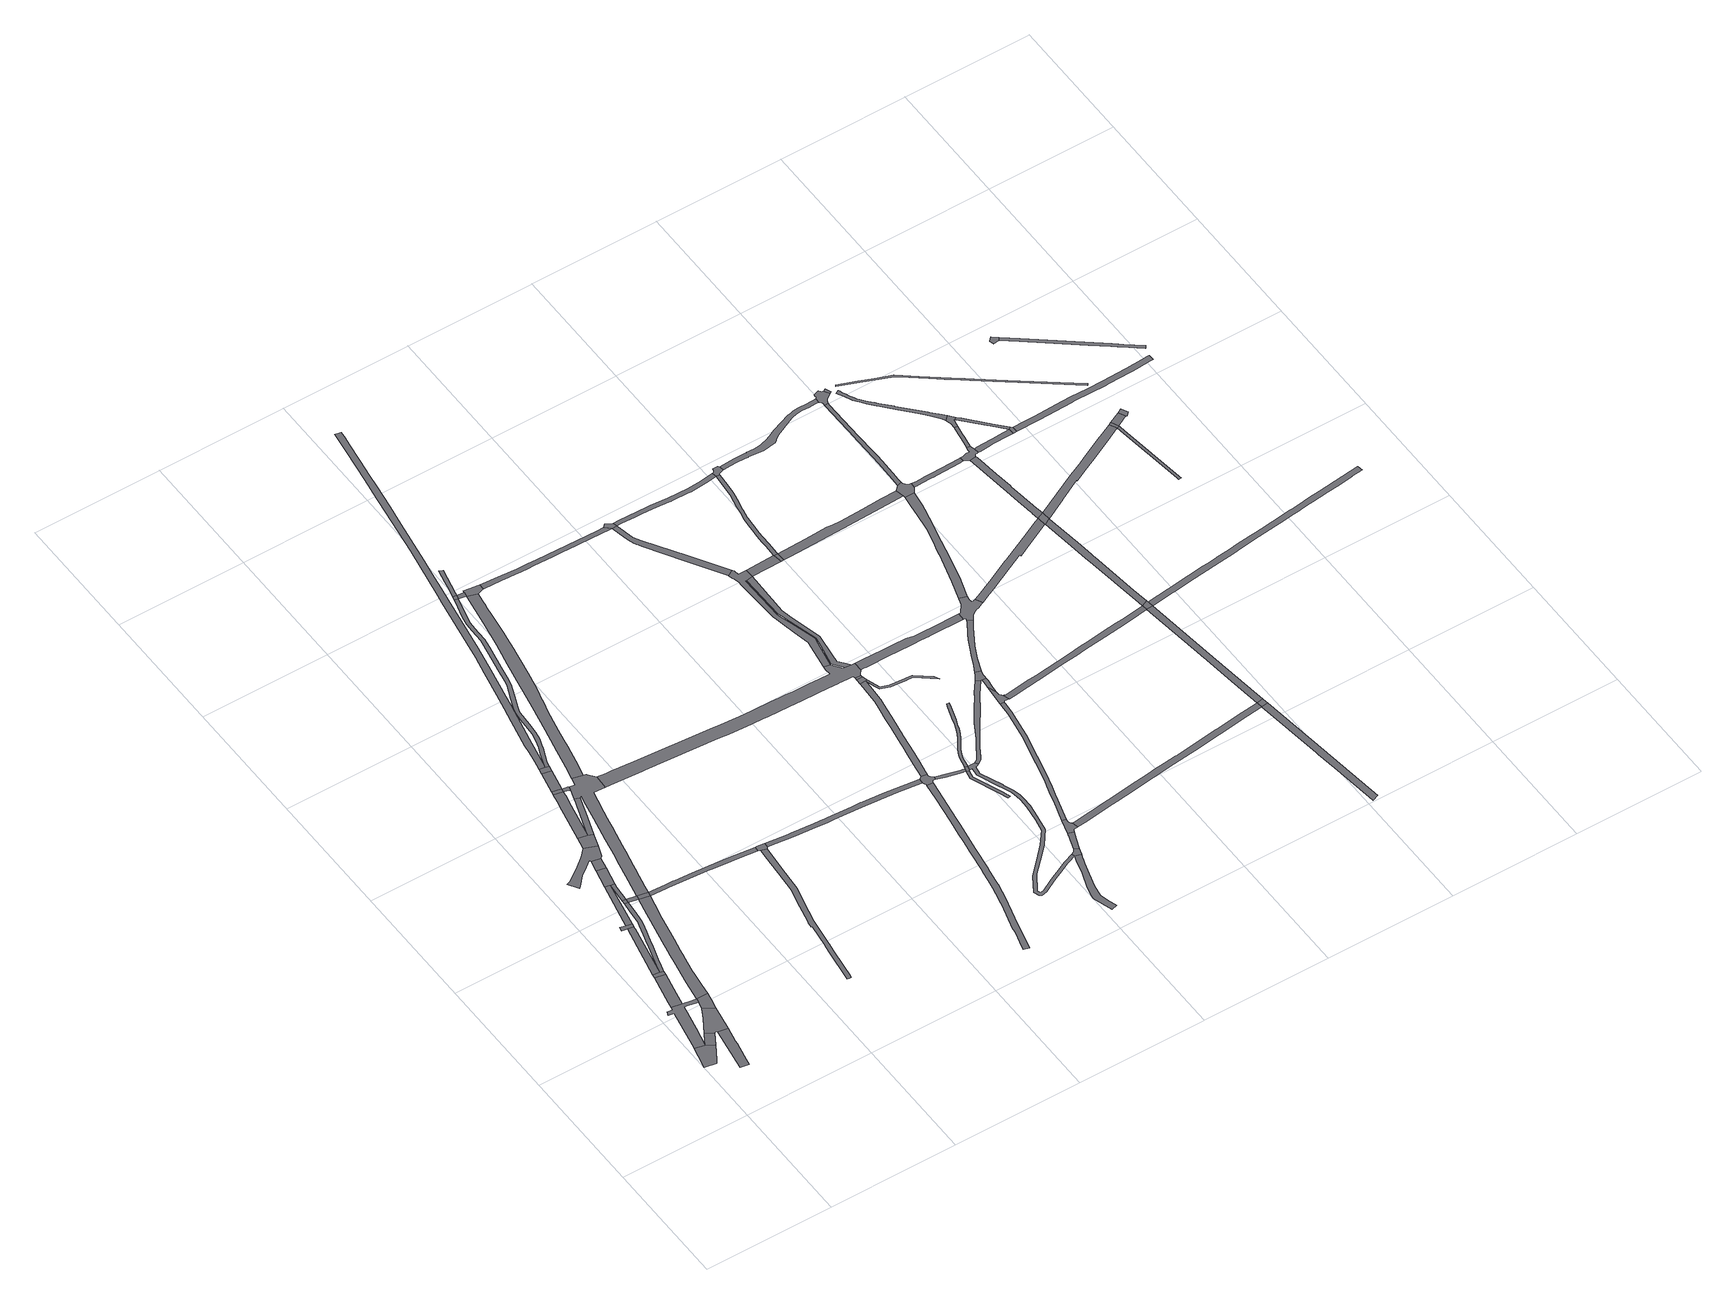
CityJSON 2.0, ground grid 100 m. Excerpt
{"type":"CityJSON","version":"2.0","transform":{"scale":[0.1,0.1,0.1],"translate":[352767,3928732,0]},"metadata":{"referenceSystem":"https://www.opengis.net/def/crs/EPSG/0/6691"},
"CityObjects":{
"road1":{"type":"Road","geometry":[{"type":"MultiSurface","lod":"1","boundaries":[[[0,1,2,3,4,5,6,7]]]}]},
"road2":{"type":"Road","attributes":{"RoadStructureAttribute.sectionType":"1"},"geometry":[{"type":"MultiSurface","lod":"1","boundaries":[[[8,9,10,11,3,2]]]}]},
"road3":{"type":"Road","attributes":{"RoadStructureAttribute.sectionType":"1"},"geometry":[{"type":"MultiSurface","lod":"1","boundaries":[[[12,13,14,15,16,17,18]]]}]},
"road4":{"type":"Road","geometry":[{"type":"MultiSurface","lod":"1","boundaries":[[[19,20,21,22,23,4,3,24,25,26,27,28,29,30,31,32,33,34,35]]]}]},
"road5":{"type":"Road","geometry":[{"type":"MultiSurface","lod":"1","boundaries":[[[36,37,38,9,8,39,40,16,15,41]]]}]},
"road6":{"type":"Road","attributes":{"RoadStructureAttribute.sectionType":"1"},"geometry":[{"type":"MultiSurface","lod":"1","boundaries":[[[34,42,43,44,45,46,35]]]}]},
"road7":{"type":"Road","geometry":[{"type":"MultiSurface","lod":"1","boundaries":[[[44,43,47,48,49,50]]]}]},
"road8":{"type":"Road","geometry":[{"type":"MultiSurface","lod":"1","boundaries":[[[41,51,52,31,30,36]]]}]},
"road9":{"type":"Road","attributes":{"RoadStructureAttribute.sectionType":"1"},"geometry":[{"type":"MultiSurface","lod":"1","boundaries":[[[49,53,54,55,50]]]}]},
"road10":{"type":"Road","geometry":[{"type":"MultiSurface","lod":"1","boundaries":[[[56,57,58,55,54,59,60]]]}]},
"road11":{"type":"Road","geometry":[{"type":"MultiSurface","lod":"1","boundaries":[[[47,61,62,63,64,65,66,67,68,69,70,71,72,73,74,75,76,77,78,79,80,81,48]]]}]},
"road12":{"type":"Road","attributes":{"RoadStructureAttribute.sectionType":"1"},"geometry":[{"type":"MultiSurface","lod":"1","boundaries":[[[52,82,83,84,85,86,87,88,89,90,91,92,93,94,95,96,97,98,99,100,101,102,31]]]}]},
"road13":{"type":"Road","attributes":{"RoadStructureAttribute.sectionType":"1"},"geometry":[{"type":"MultiSurface","lod":"1","boundaries":[[[103,104,105,56,60]]]}]},
"road14":{"type":"Road","geometry":[{"type":"MultiSurface","lod":"1","boundaries":[[[72,106,107,73]]]}]},
"road15":{"type":"Road","geometry":[{"type":"MultiSurface","lod":"1","boundaries":[[[108,107,106,109,110,111]]]}]},
"road16":{"type":"Road","geometry":[{"type":"MultiSurface","lod":"1","boundaries":[[[106,72,95,112]]]}]},
"road17":{"type":"Road","attributes":{"RoadStructureAttribute.sectionType":"1"},"geometry":[{"type":"MultiSurface","lod":"1","boundaries":[[[113,114,115,116,117,118,119,120,121,122,123,124,125,126,127,128,129,130,131,132]]]}]},
"road18":{"type":"Road","geometry":[{"type":"MultiSurface","lod":"1","boundaries":[[[133,104,103,134,108,111,135]]]}]},
"road19":{"type":"Road","geometry":[{"type":"MultiSurface","lod":"1","boundaries":[[[95,94,136,112]]]}]},
"road20":{"type":"Road","geometry":[{"type":"MultiSurface","lod":"1","boundaries":[[[129,128,133,135]]]}]},
"road21":{"type":"Road","geometry":[{"type":"MultiSurface","lod":"1","boundaries":[[[137,138,139,140,141,113,132]]]}]},
"road22":{"type":"Road","attributes":{"RoadStructureAttribute.sectionType":"1"},"geometry":[{"type":"MultiSurface","lod":"1","boundaries":[[[142,143,144,145,141,140,146,147,148]]]}]},
"road23":{"type":"Road","attributes":{"RoadStructureAttribute.sectionType":"1"},"geometry":[{"type":"MultiSurface","lod":"1","boundaries":[[[138,149,150,151,152,153,154,155,139]]]}]},
"road24":{"type":"Road","attributes":{"RoadStructureAttribute.sectionType":"1"},"geometry":[{"type":"MultiSurface","lod":"1","boundaries":[[[136,156,157,158,159,160,161,162,163,164,165,166,167,168,169,170,171,172,173,174,175,176,177,178,179,180,181,182,183,184,185,152,151,186,187,188,189,190,191,192,112]]]}]},
"road25":{"type":"Road","geometry":[{"type":"MultiSurface","lod":"1","boundaries":[[[193,194,142,148]]]}]},
"road26":{"type":"Road","attributes":{"RoadStructureAttribute.sectionType":"1"},"geometry":[{"type":"MultiSurface","lod":"1","boundaries":[[[195,196,194,193]]]}]},
"road27":{"type":"Road","geometry":[{"type":"MultiSurface","lod":"1","boundaries":[[[197,198,184,183,199,200,193,148]]]}]},
"road28":{"type":"Road","attributes":{"RoadStructureAttribute.sectionType":"1"},"geometry":[{"type":"MultiSurface","lod":"1","boundaries":[[[201,202,203,204,205,206,207,208,136,94,209,210,211,212,213,214,215,216]]]}]},
"road29":{"type":"Road","geometry":[{"type":"MultiSurface","lod":"1","boundaries":[[[217,196,195,218,219,220,221]]]}]},
"road30":{"type":"Road","attributes":{"RoadStructureAttribute.sectionType":"1"},"geometry":[{"type":"MultiSurface","lod":"1","boundaries":[[[222,223,224,225,226,227,228,229,230,231,232,233,234,235,236,237,238,239,240,241,242,243,244,245,246,247,248,249,250,251,252]]]}]},
"road31":{"type":"Road","geometry":[{"type":"MultiSurface","lod":"1","boundaries":[[[253,254,255,201,216,222,252]]]}]},
"road32":{"type":"Road","geometry":[{"type":"MultiSurface","lod":"1","boundaries":[[[256,257,258,259,260,261,262,263,264,265,266,267,268,269,270,271,272,273,274,275,219,218,276,277,278,279,280,281,282,283,284,285,286,287,288,289,290,291,292,293,294,295,296,297,298]]]}]},
"road33":{"type":"Road","attributes":{"RoadStructureAttribute.sectionType":"1"},"geometry":[{"type":"MultiSurface","lod":"1","boundaries":[[[299,300,301,302,303,304,305,306,307,308,181,180,309,310,311,312,313,314,315,316,317,318,319,320,321,322,323,324,325,326,327,328,329,330,331,332,333,334,335]]]}]},
"road34":{"type":"Road","attributes":{"RoadStructureAttribute.sectionType":"1"},"geometry":[{"type":"MultiSurface","lod":"1","boundaries":[[[336,337,338,339,340,341,342,343,344,345,346,347,348,349,350,351,352,353,354,355,356,357,358,359,360,361,362,363,364,365,366,367,368,369,370,371,372,373,217,221]]]}]},
"road35":{"type":"Road","geometry":[{"type":"MultiSurface","lod":"1","boundaries":[[[297,374,375,298]]]}]},
"road36":{"type":"Road","geometry":[{"type":"MultiSurface","lod":"1","boundaries":[[[376,377,299,378,379,380,374,297]]]}]},
"road37":{"type":"Road","geometry":[{"type":"MultiSurface","lod":"1","boundaries":[[[381,382,383,384,385,386,375,374]]]}]},
"road38":{"type":"Road","geometry":[{"type":"MultiSurface","lod":"1","boundaries":[[[387,388,389,390,391,378,299,335]]]}]},
"road39":{"type":"Road","attributes":{"RoadStructureAttribute.sectionType":"1"},"geometry":[{"type":"MultiSurface","lod":"1","boundaries":[[[392,393,394,395,396,397,398,399,400,401,402,403,404,254,253,405,406,407,408,409,410,411,412,413,414,415,416,417]]]}]},
"road40":{"type":"Road","attributes":{"RoadStructureAttribute.sectionType":"1"},"geometry":[{"type":"MultiSurface","lod":"1","boundaries":[[[418,419,420,421,422,423,424,425,426,427,428,429,430,431,432,433,434,435,436,437,438,439,177,176,440,441,442,443,444,445,446,447,448,449,450,451,452,453,454,455,456,457,458,459,460,461]]]}]},
"road41":{"type":"Road","attributes":{"RoadStructureAttribute.sectionType":"1"},"geometry":[{"type":"MultiSurface","lod":"1","boundaries":[[[462,463,464,465,466,467,468,469,470,471,472,473,474,475,476,477,478,479,480,481,482,483,484,485,486,487,488,489,490,491,492,493,494,495,496,497]]]}]},
"road42":{"type":"Road","attributes":{"RoadStructureAttribute.sectionType":"1"},"geometry":[{"type":"MultiSurface","lod":"1","boundaries":[[[498,499,500,501,502,503,504,388,387,505,506,507,508,509,510,511,512,513,514,515,516,517]]]}]},
"road43":{"type":"Road","attributes":{"RoadStructureAttribute.sectionType":"1"},"geometry":[{"type":"MultiSurface","lod":"1","boundaries":[[[518,519,520,521,522,523,524,525,526,527,528,529,530,531,532,533,534,535,536,537,538,539,540,541,542,543,544,545,546,547,548,549,550,551,552,553,554,555,556,557,558,559,560,561,544,562,563,564,565,566,567,568,569,570,571,572,573,574,575,576,577,578,579,580,581,582,583,584,585,586,587,588,589,590,591,592,593,594,595]]]}]},
"road44":{"type":"Road","geometry":[{"type":"MultiSurface","lod":"1","boundaries":[[[596,597,598,599,600,601,602,603,604,605,606,607,608,392,417,609,610,462,497]]]}]},
"road45":{"type":"Road","geometry":[{"type":"MultiSurface","lod":"1","boundaries":[[[611,612,613,562,544,561,614]]]}]},
"road46":{"type":"Road","attributes":{"RoadStructureAttribute.sectionType":"1"},"geometry":[{"type":"MultiSurface","lod":"1","boundaries":[[[615,616,617,618,619,620,621,622,623,624,625,626,627,600,599]]]}]},
"road47":{"type":"Road","attributes":{"RoadStructureAttribute.sectionType":"1"},"geometry":[{"type":"MultiSurface","lod":"1","boundaries":[[[628,629,630,631,632,633,634,611,614]]]}]},
"road48":{"type":"Road","attributes":{"RoadStructureAttribute.sectionType":"1"},"geometry":[{"type":"MultiSurface","lod":"1","boundaries":[[[607,635,636,637,638,639,640,641,642,643,644,645,646,647,648,649,650,651,652,653,654,655,656,657,658,659,660,608]]]}]},
"road49":{"type":"Road","attributes":{"RoadStructureAttribute.sectionType":"1"},"geometry":[{"type":"MultiSurface","lod":"1","boundaries":[[[621,661,662,663,664,665,666,667,668,669,670,671]]]}]},
"road50":{"type":"Road","geometry":[{"type":"MultiSurface","lod":"1","boundaries":[[[672,673,674,675,622,621,671,676,677,595]]]}]},
"road51":{"type":"Road","geometry":[{"type":"MultiSurface","lod":"1","boundaries":[[[594,672,595]]]}]},
"road52":{"type":"Road","geometry":[{"type":"MultiSurface","lod":"1","boundaries":[[[678,679,680,681,682,683,684,685,686,687,688,689,630,629]]]}]},
"road53":{"type":"Road","attributes":{"RoadStructureAttribute.sectionType":"1"},"geometry":[{"type":"MultiSurface","lod":"1","boundaries":[[[690,648,647,691,692,693]]]}]},
"road54":{"type":"Road","geometry":[{"type":"MultiSurface","lod":"1","boundaries":[[[694,695,457,456,690,693]]]}]},
"road55":{"type":"Road","geometry":[{"type":"MultiSurface","lod":"1","boundaries":[[[498,517,696,697,698]]]}]},
"road56":{"type":"Road","attributes":{"RoadStructureAttribute.sectionType":"1"},"geometry":[{"type":"MultiSurface","lod":"1","boundaries":[[[699,700,701,702,703,704,705,706,707,708,709,710,711,712,713,714,715,716,717,718,719,720,721,722,723,724,725,726,727,728,729,673,672,594]]]}]},
"road57":{"type":"Road","attributes":{"RoadStructureAttribute.sectionType":"1"},"geometry":[{"type":"MultiSurface","lod":"1","boundaries":[[[730,731,732,733,734,735,736,737,738,739,740,741,742,421,420,743,744,745,746,747,748,749,750,751,752,753,754,755,756]]]}]},
"road58":{"type":"Road","attributes":{"RoadStructureAttribute.sectionType":"1"},"geometry":[{"type":"MultiSurface","lod":"1","boundaries":[[[517,757,758,759,760,761,762,763,764,765,766,730,756,767,768,769,696]]]}]},
"road59":{"type":"Road","attributes":{"RoadStructureAttribute.sectionType":"1"},"geometry":[{"type":"MultiSurface","lod":"1","boundaries":[[[770,771,772,773,774,775,751,750,776,777,778,779,780,781,418,461]]]}]},
"road60":{"type":"Road","attributes":{"RoadStructureAttribute.sectionType":"1"},"geometry":[{"type":"MultiSurface","lod":"1","boundaries":[[[782,783,784,785,786,787,788,789,790,791,792,793,689,688,794,795,796,797,798,799,800,801,802,803,804,805]]]}]},
"road61":{"type":"Road","attributes":{"RoadStructureAttribute.sectionType":"1"},"geometry":[{"type":"MultiSurface","lod":"1","boundaries":[[[806,807,808,809,810,811,812,813,814,815,816,817,818,819,820,691,647]]]}]},
"road62":{"type":"Road","attributes":{"RoadStructureAttribute.sectionType":"1"},"geometry":[{"type":"MultiSurface","lod":"1","boundaries":[[[821,822,823,824,825,826,827,828,829,830,831,590,589,832,833,834,835,836,837,838,839,840,841,842]]]}]},
"road63":{"type":"Road","attributes":{"RoadStructureAttribute.sectionType":"1"},"geometry":[{"type":"MultiSurface","lod":"1","boundaries":[[[843,844,845,846,847,848,849,850,851,852,853,854,855,856,857,858,859,860,861,862,863,864,865,866,867,868,869,870,871,872,873,874,875,876,877,878,879,880,881,882,883,884,885,886,887,888,856,889,890,891,892,893,894,895,896,897,898,899,697,696]]]}]},
"road64":{"type":"Road","geometry":[{"type":"MultiSurface","lod":"1","boundaries":[[[871,752,751,900]]]}]},
"road65":{"type":"Road","attributes":{"RoadStructureAttribute.sectionType":"1"},"geometry":[{"type":"MultiSurface","lod":"1","boundaries":[[[901,902,903,904,905,906,907,908,909,910,460,459,911,912,913,914,915,916,917,918,919,920,921]]]}]},
"road66":{"type":"Road","geometry":[{"type":"MultiSurface","lod":"1","boundaries":[[[782,805,922,923,924,925,926,927,928,929,930,931,932]]]}]},
"road67":{"type":"Road","attributes":{"RoadStructureAttribute.sectionType":"1"},"geometry":[{"type":"MultiSurface","lod":"1","boundaries":[[[931,933,934,935,936,937,938,932]]]}]},
"road68":{"type":"Road","geometry":[{"type":"MultiSurface","lod":"1","boundaries":[[[939,872,871,900]]]}]},
"road69":{"type":"Road","geometry":[{"type":"MultiSurface","lod":"1","boundaries":[[[940,941,936,935,942,943,944,945,946,947,948,949,821,842]]]}]},
"road70":{"type":"Road","attributes":{"RoadStructureAttribute.sectionType":"1"},"geometry":[{"type":"MultiSurface","lod":"1","boundaries":[[[950,951,952,953,954,955,956,957,958,959,960,961,962,963,964,965,966,967,682,681,968,969,970,971,972,973,974,975,976,977,978,979,953,980,981,982,983,984,985]]]}]},
"road71":{"type":"Road","attributes":{"RoadStructureAttribute.sectionType":"1"},"geometry":[{"type":"MultiSurface","lod":"1","boundaries":[[[986,987,988,989,990,991,992,993,994,995,996,947,946,997,998,999,1000]]]}]},
"road72":{"type":"Road","geometry":[{"type":"MultiSurface","lod":"1","boundaries":[[[1001,1002,1003,1004,889,856,888,1005,1006,1007]]]}]},
"road73":{"type":"Road","geometry":[{"type":"MultiSurface","lod":"1","boundaries":[[[1008,1009,1010,1011,921,920,1012,1013,986,1000,1014,1015,1016,1017,1018,1019,1020,1021,1022,1023,1024,1025,1026,1027,1028,1029,1030]]]}]},
"road74":{"type":"Road","attributes":{"RoadStructureAttribute.sectionType":"1"},"geometry":[{"type":"MultiSurface","lod":"1","boundaries":[[[939,1031,1032,1033,1034,1035,1036,1037,1038,1039,1040,1041,1042,872]]]}]},
"road75":{"type":"Road","attributes":{"RoadStructureAttribute.sectionType":"1"},"geometry":[{"type":"MultiSurface","lod":"1","boundaries":[[[1043,1044,1045,1046,1047,1048,1049,1050,1051,1052,1053,1054,1055,1056,1057,1058,1059,926,925,1060,1061,1062,1063,1064,1065,1066,1067,1068,1069,1070,1071]]]}]},
"road76":{"type":"Road","attributes":{"RoadStructureAttribute.sectionType":"1"},"geometry":[{"type":"MultiSurface","lod":"1","boundaries":[[[1072,1073,1074,1075,1076,1077,1078,1079,1080,1081,1082,1083,1030,1029,1084,1085,1086,1087,1088,1089,1090,1091]]]}]},
"road77":{"type":"Road","attributes":{"RoadStructureAttribute.sectionType":"1"},"geometry":[{"type":"MultiSurface","lod":"1","boundaries":[[[1006,1092,1093,1094,1095,1096,1097,1098,1099,1100,1101,1102,1103,1104,1105,1106,1107,1108,1109,1110,1111,1112,1113,1114,1115,1116,1117,1118,1119,1120,1121,1122,1123,1124,1125,1126,1127,1128,1129,1130,1131,1132,1133,1134,1135,1007]]]}]},
"road78":{"type":"Road","attributes":{"RoadStructureAttribute.sectionType":"1"},"geometry":[{"type":"MultiSurface","lod":"1","boundaries":[[[1136,1137,1138,1139,1140,1141,1020,1019,1142,1143,1144,1145,1146,1147,1148,1149,1150,1151,1152]]]}]},
"road79":{"type":"Road","geometry":[{"type":"MultiSurface","lod":"1","boundaries":[[[1153,1154,1155,1156,1157,1158,1159,1160,1036,1035,1161,1162,1072,1091]]]}]},
"road80":{"type":"Road","geometry":[{"type":"MultiSurface","lod":"1","boundaries":[[[952,1163,954,953]]]}]},
"road81":{"type":"Road","attributes":{"RoadStructureAttribute.sectionType":"1"},"geometry":[{"type":"MultiSurface","lod":"1","boundaries":[[[1071,1164,1165,1166,1167,1168,954,1163,1169,1170,1171,1172]]]}]},
"road82":{"type":"Road","attributes":{"RoadStructureAttribute.sectionType":"1"},"geometry":[{"type":"MultiSurface","lod":"1","boundaries":[[[1159,1173,1174,1175,1176,1177,1178,1179,1180,1181,1182,1183,1184,1185,1186,1187,1188,1189,1190,1191,1192,1193,1194,1160]]]}]},
"road83":{"type":"Road","geometry":[{"type":"MultiSurface","lod":"1","boundaries":[[[1172,1195,1196,1043,1071]]]}]},
"road84":{"type":"Road","attributes":{"RoadStructureAttribute.sectionType":"1"},"geometry":[{"type":"MultiSurface","lod":"1","boundaries":[[[1153,1197,1198,1199,1200,1201,1202,1203,1204,1205,1206,1207,1208,1209,1154]]]}]},
"road85":{"type":"Road","attributes":{"RoadStructureAttribute.sectionType":"1"},"geometry":[{"type":"MultiSurface","lod":"1","boundaries":[[[1210,1211,1212,1213,1214,1215,1043,1196,1216,1217,1218,1219,1220,1221,1222,1223]]]}]},
"road86":{"type":"Road","geometry":[{"type":"MultiSurface","lod":"1","boundaries":[[[1224,1225,1226,1227,1228,1229,1230,1231,1232,1233,1114,1113,1234,1235,1236,1237,1184,1183,1238,1239,1240,1241,1242]]]}]},
"road87":{"type":"Road","geometry":[{"type":"MultiSurface","lod":"1","boundaries":[[[1243,1244,1245,1246,1247,1224,1242]]]}]},
"road88":{"type":"Road","geometry":[{"type":"MultiSurface","lod":"1","boundaries":[[[1152,1151,1223,1222,1248]]]}]},
"road89":{"type":"Road","attributes":{"RoadStructureAttribute.sectionType":"1"},"geometry":[{"type":"MultiSurface","lod":"1","boundaries":[[[1248,1249,1250,1251,1252,1253,1254,1255,1256,1257,1258,1259,1260,1261,1262,1263,1264,1265,1152]]]}]},
"road90":{"type":"Road","geometry":[{"type":"MultiSurface","lod":"1","boundaries":[[[1266,1267,1268,1269,1257,1256,1270,1271,1272,1273,1274,1275,1276,1277,1278,1279,1280,1281,1282,1283,1284,1285,1286,1287,1288,1205,1204]]]}]},
"road91":{"type":"Road","attributes":{"RoadStructureAttribute.sectionType":"1"},"geometry":[{"type":"MultiSurface","lod":"1","boundaries":[[[1289,1290,1291,1292,1293,1294,1295,1296,1297,1298,1299,1300,1301,1302,1303,1304,1305,1306,1307,1308,1309,1310,1311,1312,1313,1314,1315,1316,1317,1318,1319,1320,1321,1322]]]}]},
"road92":{"type":"Road","attributes":{"RoadStructureAttribute.sectionType":"1"},"geometry":[{"type":"MultiSurface","lod":"1","boundaries":[[[1277,1323,1324,1325,1326,1327,1328,1278]]]}]},
"road93":{"type":"Road","geometry":[{"type":"MultiSurface","lod":"1","boundaries":[[[1329,1304,1303,1330,1331,1332,1326,1325,1333,1334,1335,1336,1337]]]}]},
"road94":{"type":"Road","attributes":{"RoadStructureAttribute.sectionType":"1"},"geometry":[{"type":"MultiSurface","lod":"1","boundaries":[[[1338,1339,1340,1341,1276,1275,1342,1343,1344,1345,1346,1347,1348]]]}]},
"road95":{"type":"Road","attributes":{"RoadStructureAttribute.sectionType":"1"},"geometry":[{"type":"MultiSurface","lod":"1","boundaries":[[[1349,1350,1351,1348,1352,1353,1354,1355,1356,1329,1337]]]}]},
"road96":{"type":"Road","geometry":[{"type":"MultiSurface","lod":"1","boundaries":[[[1347,1357,1358,1359,1360,1352,1348]]]}]},
"road97":{"type":"Road","attributes":{"RoadStructureAttribute.sectionType":"1"},"geometry":[{"type":"MultiSurface","lod":"1","boundaries":[[[1222,1361,1362,1363,1364,1365,1366,1367,1368,1369,1370,1371,1372,1373,1374,1375,1376,1369,1377,1378,1379,1380,1381,1382,1383,1384,1385,1248]]]}]},
"road98":{"type":"Road","attributes":{"RoadStructureAttribute.sectionType":"1"},"geometry":[{"type":"MultiSurface","lod":"1","boundaries":[[[1386,1387,1388,1389,1390,1391,1392,1393,1394,1395,1396,1397,1398,1399,1400,1401,1402,1403,1404,1405,1406,1407,1408,1409,1410,1411,1412]]]}]},
"road99":{"type":"Road","attributes":{"RoadStructureAttribute.sectionType":"1"},"geometry":[{"type":"MultiSurface","lod":"1","boundaries":[[[1413,1414,1415,1416,1417,1418,1419,1420,1421,1422,1423,1424,1425,1426,1427,1428,1429,1430,1431,1432,1433,1434,1195,1172,1435,1436,1437,1438,1439,1440,1441,1442,1443,1444,1445,1446,1447,1448,1449,1450,1451,1452,1453,1454,1455,1456]]]}]},
"road100":{"type":"Road","geometry":[{"type":"MultiSurface","lod":"1","boundaries":[[[1376,1457,1458,1377,1369]]]}]},
"road101":{"type":"Road","attributes":{"RoadStructureAttribute.sectionType":"1"},"geometry":[{"type":"MultiSurface","lod":"1","boundaries":[[[1459,1458,1457,1460]]]}]},
"road102":{"type":"Road","attributes":{"RoadStructureAttribute.sectionType":"1"},"geometry":[{"type":"MultiSurface","lod":"1","boundaries":[[[1461,1462,1463,1464,1465,1466,1467,1468,1469,1470,1359,1358,1471,1472,1473,1474,1475,1476,1477,1478,1479,1480]]]}]},
"road103":{"type":"Road","attributes":{"RoadStructureAttribute.sectionType":"1"},"geometry":[{"type":"MultiSurface","lod":"1","boundaries":[[[1481,1482,1483,1484,1485,1486]]]}]},
"road104":{"type":"Road","geometry":[{"type":"MultiSurface","lod":"1","boundaries":[[[1487,1488,1489,1490,1459,1460]]]}]},
"road105":{"type":"Road","attributes":{"RoadStructureAttribute.sectionType":"1"},"geometry":[{"type":"MultiSurface","lod":"1","boundaries":[[[1491,1492,1493,1494,1495,1483,1482,1496,1497,1498,1499,1500,1501,1502]]]}]}
},
"vertices":[
[94,499,0],[110,525,0],[180,641,0],[120,678,0],[43,694,0],[35,658,0],[27,623,0],[6,517,0],
[237,734,0],[177,771,0],[172,763,0],[171,762,0],
[277,418,0],[305,571,0],[310,598,0],[332,719,0],[257,733,0],[203,383,0],[268,371,0],
[118,1061,0],[78,1069,0],[69,1039,0],[112,1032,0],[52,733,0],[154,836,0],[186,991,0],[191,1015,0],[197,1042,0],[228,1036,0],[239,1034,0],[303,1022,0],[308,1054,0],[246,1064,0],[232,1067,0],[204,1072,0],[123,1088,0],
[288,965,0],[260,912,0],[247,886,0],[245,738,0],[253,737,0],[369,918,0],
[223,1174,0],[258,1352,0],[181,1369,0],[141,1177,0],[137,1157,0],
[265,1382,0],[236,1389,0],[235,1389,0],[187,1399,0],
[384,996,0],[395,1055,0],
[320,1808,0],[323,1826,0],[278,1835,0],
[284,1865,0],[242,1875,0],[236,1844,0],[327,1842,0],[329,1856,0],
[269,1402,0],[287,1464,0],[295,1492,0],[334,1626,0],[339,1643,0],[368,1741,0],[390,1813,0],[396,1843,0],[397,1848,0],[401,1878,0],[407,1946,0],[415,2029,0],[387,2032,0],[379,1953,0],[369,1843,0],[366,1835,0],[362,1818,0],[338,1736,0],[313,1650,0],[304,1620,0],[237,1389,0],
[407,1156,0],[413,1198,0],[419,1245,0],[424,1279,0],[445,1397,0],[451,1423,0],[457,1455,0],[462,1478,0],[483,1584,0],[485,1593,0],[522,1789,0],[551,1916,0],[569,1998,0],[486,2012,0],[459,1876,0],[446,1806,0],[406,1611,0],[388,1519,0],[380,1477,0],[368,1415,0],[334,1217,0],
[403,2223,0],[364,2231,0],[294,1910,0],
[417,2061,0],[391,2064,0],
[406,2222,0],[418,2070,0],[428,2186,0],[434,2216,0],
[495,2044,0],
[439,2598,0],[412,2571,0],[384,2543,0],[373,2534,0],[312,2484,0],[303,2478,0],[204,2406,0],[200,2404,0],[175,2395,0],[168,2392,0],[218,2316,0],[246,2344,0],[295,2399,0],[359,2449,0],[411,2489,0],[417,2473,0],[486,2462,0],[495,2468,0],[502,2472,0],[534,2565,0],
[398,2385,0],[404,2223,0],[467,2370,0],
[577,2031,0],
[563,2650,0],[568,2664,0],[530,2681,0],[529,2682,0],[459,2696,0],
[544,3111,0],[531,3046,0],[529,3038,0],[523,3011,0],[587,2963,0],[605,3045,0],[615,3096,0],
[632,2859,0],[655,2926,0],[677,2989,0],[638,3002,0],[628,2970,0],[619,2943,0],[591,2862,0],
[580,2048,0],[588,2086,0],[599,2139,0],[608,2181,0],[618,2230,0],[630,2287,0],[643,2348,0],[658,2418,0],[659,2421,0],[670,2477,0],[681,2528,0],[692,2580,0],[703,2630,0],[713,2678,0],[725,2735,0],[738,2796,0],[749,2848,0],[755,2880,0],[760,2902,0],[777,2978,0],[867,2973,0],[873,3082,0],[835,3132,0],[829,3139,0],[809,3145,0],[727,3163,0],[714,3104,0],[672,3113,0],[666,3082,0],[653,3045,0],[692,2999,0],[675,2917,0],[647,2783,0],[606,2585,0],[573,2420,0],[567,2391,0],[526,2194,0],
[621,3125,0],[550,3139,0],
[656,3296,0],[584,3310,0],
[637,3090,0],[656,3085,0],[662,3116,0],[644,3120,0],
[1394,1968,0],[1201,1987,0],[1089,1998,0],[1043,2003,0],[918,2011,0],[787,2020,0],[770,2021,0],[717,2023,0],[699,1989,0],[714,1988,0],[1037,1967,0],[1042,1966,0],[1146,1956,0],[1254,1945,0],[1371,1933,0],[1389,1931,0],
[593,3354,0],[665,3339,0],[638,3345,0],[637,3345,0],[636,3345,0],
[1409,1920,0],[1404,1860,0],[1392,1690,0],[1377,1509,0],[1353,1404,0],[1311,1221,0],[1307,1206,0],[1302,1165,0],[1311,1163,0],[1285,974,0],[1285,972,0],[1275,901,0],[1239,641,0],[1254,639,0],[1269,637,0],[1270,647,0],[1272,657,0],[1287,769,0],[1304,891,0],[1315,970,0],[1315,974,0],[1347,1199,0],[1349,1210,0],[1358,1248,0],[1377,1332,0],[1398,1419,0],[1417,1502,0],[1434,1712,0],[1438,1748,0],[1447,1854,0],[1454,1909,0],
[1462,1923,0],[1466,1960,0],[1405,1967,0],
[976,4920,0],[938,4778,0],[924,4705,0],[920,4640,0],[919,4533,0],[896,4401,0],[868,4252,0],[849,4141,0],[837,4094,0],[793,3984,0],[775,3941,0],[760,3904,0],[753,3881,0],[748,3855,0],[743,3792,0],[735,3644,0],[722,3583,0],[701,3519,0],[680,3466,0],[653,3394,0],[668,3354,0],[677,3384,0],[720,3494,0],[732,3527,0],[749,3579,0],[762,3642,0],[767,3728,0],[775,3845,0],[781,3873,0],[806,3941,0],[808,3945,0],[849,4045,0],[865,4089,0],[877,4135,0],[898,4253,0],[934,4448,0],[948,4528,0],[947,4598,0],[948,4644,0],[952,4704,0],[966,4773,0],[1007,4926,0],[979,4932,0],
[1066,4915,0],[1023,4647,0],[985,4439,0],[950,4258,0],[908,4042,0],[889,3938,0],[870,3843,0],[824,3624,0],[784,3427,0],[751,3273,0],[829,3237,0],[846,3323,0],[866,3418,0],[878,3481,0],[896,3573,0],[935,3755,0],[944,3794,0],[957,3845,0],[964,3874,0],[973,3908,0],[979,3931,0],[981,3937,0],[984,3949,0],[987,3966,0],[1015,4109,0],[1040,4238,0],[1050,4290,0],[1060,4345,0],[1077,4454,0],[1085,4504,0],[1097,4592,0],[1112,4698,0],[1118,4745,0],[1123,4774,0],[1129,4809,0],[1136,4850,0],[1143,4889,0],
[646,3391,0],[692,3617,0],[737,3828,0],[761,3941,0],[779,4023,0],[829,4277,0],[867,4482,0],[913,4752,0],[947,4956,0],[965,5066,0],[988,5214,0],[1008,5336,0],[1067,5701,0],[1092,5866,0],[1124,6078,0],[1138,6174,0],[1160,6327,0],[1182,6484,0],[1191,6548,0],[1199,6606,0],[1152,6612,0],[1150,6592,0],[1136,6490,0],[1105,6270,0],[1080,6103,0],[1070,6040,0],[983,5461,0],[909,5028,0],[897,4960,0],[830,4565,0],[807,4424,0],[777,4280,0],[734,4067,0],[708,3940,0],[683,3816,0],[633,3584,0],[623,3518,0],[609,3430,0],
[1013,4958,0],[986,4964,0],
[1028,4922,0],[1049,4918,0],[1072,4951,0],[1053,4954,0],[1035,4956,0],
[1019,4982,0],[1050,5125,0],[1065,5195,0],[1039,5207,0],[1017,5102,0],[1007,5055,0],
[1193,4908,0],[1197,4951,0],[1171,4953,0],[1154,4955,0],[1074,4967,0],
[2647,1859,0],[2642,1860,0],[2468,1881,0],[2368,1891,0],[2216,1905,0],[2203,1905,0],[2133,1908,0],[1944,1917,0],[1919,1918,0],[1891,1920,0],[1839,1925,0],[1664,1939,0],[1641,1941,0],[1528,1916,0],[1657,1901,0],[1775,1892,0],[1848,1886,0],[1915,1880,0],[1962,1879,0],[2068,1872,0],[2212,1865,0],[2258,1861,0],[2375,1852,0],[2465,1845,0],[2633,1823,0],[2639,1822,0],
[2797,2970,0],[2781,2972,0],[2726,3046,0],[2682,3055,0],[2680,3041,0],[2680,3040,0],[2678,3030,0],[2684,2980,0],[2598,2982,0],[2513,2984,0],[2392,2987,0],[2335,2989,0],[2288,2990,0],[2208,2993,0],[2085,2997,0],[2003,3000,0],[1825,3011,0],[1744,3017,0],[1184,3056,0],[1159,3058,0],[984,3072,0],[943,3075,0],[936,2969,0],[1153,2955,0],[1177,2954,0],[1739,2914,0],[1818,2908,0],[1998,2897,0],[2082,2894,0],[2122,2893,0],[2285,2887,0],[2389,2884,0],[2510,2881,0],[2596,2879,0],[2680,2877,0],[2684,2877,0],[2748,2875,0],[2795,2874,0],[2800,2856,0],[2844,2854,0],[2844,2864,0],[2870,2895,0],[2871,2967,0],[2848,2967,0],
[2655,1788,0],[2636,1656,0],[2603,1430,0],[2584,1304,0],[2572,1223,0],[2559,1135,0],[2529,946,0],[2527,935,0],[2513,850,0],[2506,803,0],[2501,775,0],[2498,760,0],[2490,725,0],[2471,651,0],[2469,621,0],[2406,399,0],[2403,385,0],[2401,355,0],[2379,273,0],[2361,206,0],[2404,194,0],[2424,278,0],[2450,388,0],[2471,470,0],[2520,659,0],[2534,714,0],[2546,766,0],[2554,817,0],[2568,910,0],[2571,927,0],[2573,939,0],[2603,1128,0],[2620,1243,0],[2639,1365,0],[2648,1423,0],[2699,1781,0],
[2168,4915,0],[2117,4916,0],[1640,4927,0],[1571,4929,0],[1483,4930,0],[1365,4938,0],[1364,4938,0],[1197,4907,0],[1341,4902,0],[1358,4901,0],[1480,4894,0],[1482,4894,0],[1549,4892,0],[1587,4891,0],[1748,4887,0],[1813,4886,0],[1931,4883,0],[2046,4880,0],[2194,4877,0],[2212,4877,0],
[2984,1742,0],[2990,1742,0],[2982,1678,0],[3053,1502,0],[3056,1492,0],[3082,1425,0],[3085,1417,0],[3096,1363,0],[3099,1329,0],[3099,1326,0],[3098,1254,0],[3090,1188,0],[3079,1123,0],[3062,1025,0],[2981,920,0],[2909,847,0],[2780,713,0],[2705,588,0],[2721,549,0],[2737,538,0],[2755,538,0],[2780,547,0],[2876,598,0],[2986,653,0],[3033,677,0],[3048,682,0],[3116,710,0],[3096,660,0],[3071,556,0],[3025,428,0],[3009,355,0],[3005,335,0],[3003,325,0],[3052,171,0],[3098,186,0],[3073,261,0],[3059,320,0],[3061,340,0],[3062,341,0],[3074,415,0],[3134,616,0],[3143,644,0],[3153,674,0],[3160,694,0],[3106,733,0],[3039,705,0],[3023,700,0],[2975,676,0],[2865,621,0],[2770,570,0],[2750,563,0],[2745,563,0],[2741,566,0],[2730,588,0],[2815,715,0],[2935,838,0],[3000,904,0],[3086,1015,0],[3103,1119,0],[3115,1184,0],[3123,1253,0],[3124,1327,0],[3121,1360,0],[3121,1366,0],[3109,1424,0],[3105,1435,0],[3079,1500,0],[3077,1510,0],[3007,1681,0],[3015,1742,0],[3025,1742,0],[3050,1753,0],[3033,1776,0],[3000,1775,0],[2996,1775,0],[2991,1776,0],[2977,1778,0],[2970,1744,0],
[2702,1790,0],[2711,1800,0],[2720,1802,0],[2730,1800,0],[2738,1824,0],[2731,1826,0],[2724,1830,0],[2716,1838,0],[2714,1842,0],[2711,1848,0],[2710,1859,0],[2712,1868,0],[2667,1875,0],[2649,1808,0],[2656,1798,0],
[3144,766,0],[3142,764,0],[3129,743,0],[3180,750,0],
[2747,1795,0],[2798,1779,0],[2896,1754,0],[2919,1749,0],[2926,1748,0],[2942,1744,0],[2943,1744,0],[2945,1769,0],[2931,1772,0],[2924,1774,0],[2902,1778,0],[2805,1803,0],[2755,1819,0],
[3208,830,0],[3232,890,0],[3188,903,0],[3184,887,0],[3183,884,0],[3171,844,0],[3164,825,0],
[2717,1897,0],[2732,1990,0],[2747,2077,0],[2760,2162,0],[2774,2245,0],[2775,2252,0],[2790,2343,0],[2805,2430,0],[2819,2514,0],[2832,2598,0],[2834,2607,0],[2839,2712,0],[2842,2792,0],[2798,2793,0],[2798,2787,0],[2789,2612,0],[2788,2606,0],[2774,2521,0],[2760,2437,0],[2746,2350,0],[2738,2302,0],[2731,2259,0],[2730,2252,0],[2716,2169,0],[2702,2085,0],[2688,1997,0],
[2929,1676,0],[3019,1448,0],[3035,1407,0],[3035,1406,0],[3039,1390,0],[3058,1395,0],[3054,1413,0],[3053,1414,0],[3038,1455,0],[2950,1678,0],[2962,1738,0],
[2976,1778,0],[2955,1785,0],[2953,1778,0],[2950,1769,0],[2964,1742,0],[2966,1744,0],
[3245,911,0],[3266,912,0],[3272,912,0],[3278,913,0],[3268,964,0],[3262,966,0],[3258,971,0],[3252,979,0],[3251,987,0],[3251,999,0],[3252,1012,0],[3223,1021,0],
[2800,2836,0],[2857,2796,0],[2846,2831,0],[2845,2835,0],
[2843,2839,0],[2844,2844,0],
[2249,4877,0],[2242,4913,0],[2192,4939,0],
[2987,1835,0],[2990,1853,0],[2995,1872,0],[3011,1908,0],[3025,1933,0],[3042,1959,0],[3044,1962,0],[3079,2015,0],[3096,2042,0],[3110,2070,0],[3122,2100,0],[3131,2129,0],[3145,2167,0],[3187,2299,0],[3193,2316,0],[3174,2323,0],[3163,2290,0],[3125,2174,0],[3114,2138,0],[3103,2107,0],[3092,2079,0],[3079,2052,0],[3063,2026,0],[3036,1986,0],[3025,1970,0],[3008,1944,0],[2993,1917,0],[2976,1879,0],[2971,1858,0],[2967,1839,0],[2961,1803,0],
[2617,4088,0],[2626,4056,0],[2626,4053,0],[2637,4013,0],[2640,4000,0],[2641,3981,0],[2652,3655,0],[2655,3615,0],[2660,3584,0],[2660,3583,0],[2671,3528,0],[2693,3422,0],[2720,3297,0],[2767,3252,0],[2776,3299,0],[2720,3500,0],[2702,3563,0],[2700,3571,0],[2687,3618,0],[2679,3988,0],[2691,3988,0],[2742,3995,0],[2740,4064,0],[2706,4063,0],[2675,4062,0],[2672,4104,0],[2664,4117,0],
[2235,4757,0],[2248,4709,0],[2250,4703,0],[2253,4690,0],[2267,4666,0],[2273,4655,0],[2286,4633,0],[2455,4355,0],[2472,4327,0],[2614,4093,0],[2496,4385,0],[2310,4681,0],[2277,4733,0],
[2812,3008,0],[2779,3047,0],[2790,3128,0],[2814,3298,0],[2750,3565,0],[2734,3632,0],[2699,3620,0],[2707,3591,0],[2713,3568,0],[2788,3300,0],[2772,3220,0],[2739,3049,0],
[3470,2119,0],[3466,2072,0],[3463,2024,0],[3453,1955,0],[3428,1798,0],[3380,1599,0],[3356,1495,0],[3341,1434,0],[3328,1383,0],[3314,1335,0],[3290,1251,0],[3276,1199,0],[3304,1191,0],[3319,1242,0],[3337,1307,0],[3357,1375,0],[3370,1427,0],[3388,1500,0],[3409,1592,0],[3458,1792,0],[3481,1940,0],[3493,2020,0],[3498,2106,0],[3500,2116,0],
[2867,2720,0],[2879,2684,0],[2950,2655,0],[3024,2649,0],[3071,2646,0],[3084,2645,0],[3124,2643,0],[3260,2533,0],[3241,2572,0],[3129,2662,0],[3089,2664,0],[3073,2665,0],[3026,2668,0],[2954,2673,0],[2889,2695,0],
[3447,2387,0],[3382,2298,0],[3361,2265,0],[3310,2192,0],[3240,2091,0],[3233,2078,0],[3231,2075,0],[3163,1955,0],[3120,1889,0],[3085,1832,0],[3060,1792,0],[3079,1775,0],[3095,1801,0],[3141,1876,0],[3221,1998,0],[3263,2057,0],[3314,2128,0],[3334,2159,0],[3396,2253,0],[3450,2329,0],[3468,2350,0],[3480,2366,0],
[2286,4878,0],[2397,4875,0],[2447,4873,0],[2531,4871,0],[2532,4871,0],[2659,4861,0],[2660,4861,0],[2673,4860,0],[2677,4860,0],[2810,4856,0],[2831,4855,0],[2917,4862,0],[2959,4865,0],[3049,4878,0],[3031,4686,0],[3025,4656,0],[3019,4624,0],[3009,4573,0],[3000,4528,0],[2997,4513,0],[2985,4456,0],[2981,4397,0],[2976,4341,0],[2973,4297,0],[2972,4281,0],[2971,4219,0],[2969,4168,0],[2968,4108,0],[2967,4071,0],[2997,4071,0],[2997,4087,0],[2998,4175,0],[2999,4255,0],[3000,4296,0],[3003,4336,0],[3010,4428,0],[3011,4438,0],[3012,4453,0],[3026,4521,0],[3027,4527,0],[3027,4529,0],[3042,4602,0],[3059,4685,0],[3060,4693,0],[3067,4775,0],[3075,4876,0],[3040,4914,0],[3036,4913,0],[2960,4902,0],[2942,4900,0],[2833,4891,0],[2674,4894,0],[2673,4894,0],[2536,4907,0],[2514,4908,0],[2364,4911,0],[2286,4912,0],
[2979,4002,0],
[3463,2945,0],[3444,2946,0],[3363,2947,0],[3340,2948,0],[3280,2961,0],[3175,2963,0],[3053,2964,0],[3051,2964,0],[2977,2965,0],[2966,2966,0],[2891,2895,0],[2910,2895,0],[2913,2894,0],[3111,2893,0],[3155,2892,0],[3296,2891,0],[3348,2892,0],[3419,2890,0],[3429,2890,0],[3692,2888,0],[3692,2945,0],
[3503,2123,0],[3508,2128,0],[3515,2129,0],[3546,2125,0],[3527,2175,0],[3518,2183,0],[3511,2191,0],[3508,2203,0],[3507,2207,0],[3509,2224,0],[3484,2290,0],
[3514,2287,0],[3520,2340,0],[3521,2364,0],[3491,2366,0],[3490,2353,0],[3490,2342,0],
[2999,4003,0],
[3485,2369,0],[3489,2370,0],[3523,2382,0],[3524,2401,0],[3527,2417,0],[3529,2428,0],[3532,2438,0],[3488,2449,0],[3477,2430,0],[3449,2390,0],
[5093,29,0],[5023,569,0],[4952,1129,0],[4901,1123,0],[4894,1171,0],[4715,1148,0],[4542,1125,0],[4533,1124,0],[4354,1102,0],[4179,1078,0],[4176,1078,0],[4082,1066,0],[3990,1055,0],[3940,1048,0],[3769,1026,0],[3589,1002,0],[3584,1002,0],[3286,965,0],[3342,921,0],[3592,954,0],[3626,958,0],[3774,978,0],[3946,1000,0],[3995,1006,0],[4080,1017,0],[4175,1029,0],[4355,1052,0],[4526,1074,0],[4538,1075,0],[4715,1098,0],[4969,580,0],[4971,562,0],[4972,558,0],[4993,395,0],[5042,16,0],[5043,7,0],
[3706,2868,0],[3704,2864,0],[3700,2854,0],[3682,2826,0],[3662,2795,0],[3643,2765,0],[3619,2720,0],[3576,2638,0],[3555,2595,0],[3517,2508,0],[3500,2473,0],[3573,2547,0],[3622,2647,0],[3708,2792,0],[3742,2845,0],
[3105,4944,0],[3064,4945,0],[3063,4932,0],[3055,4917,0],[3076,4885,0],[3119,4897,0],[3114,4933,0],
[3771,3060,0],[3754,3008,0],[3754,3007,0],[3708,2945,0],[3708,2886,0],[3707,2873,0],[3765,2881,0],[3792,2901,0],[3798,2903,0],[3811,2909,0],[3834,2917,0],[3883,2941,0],[3859,2992,0],[3844,2989,0],[3841,2988,0],[3833,2988,0],[3831,2989,0],[3825,2990,0],[3824,2992,0],[3824,3005,0],[3824,3007,0],[3830,3045,0],[3772,3064,0],
[3032,4003,0],[3048,4004,0],[3434,4015,0],[3898,4029,0],[3981,4031,0],[3969,4098,0],[3850,4093,0],[3689,4086,0],[3506,4078,0],[3447,4081,0],[3406,4084,0],[3226,4078,0],
[4749,2320,0],[4649,2307,0],[4568,2296,0],[4517,2290,0],[4396,2275,0],[4247,2256,0],[4206,2251,0],[4148,2243,0],[4030,2227,0],[4000,2223,0],[3837,2203,0],[3825,2202,0],[3812,2201,0],[3732,2191,0],[3541,2165,0],[3537,2171,0],[3528,2175,0],[3547,2125,0],[3603,2129,0],[3620,2131,0],[3798,2155,0],[3847,2161,0],[4031,2184,0],[4145,2198,0],[4209,2206,0],[4389,2229,0],[4572,2252,0],[4611,2257,0],[4754,2276,0],
[3987,4015,0],[3975,3926,0],[3961,3823,0],[3947,3714,0],[3946,3700,0],[3943,3690,0],[3907,3549,0],[3896,3505,0],[3886,3461,0],[3873,3415,0],[3820,3214,0],[3795,3136,0],[3831,3052,0],[3883,3213,0],[3929,3403,0],[3964,3553,0],[3996,3692,0],[4032,3850,0],[4042,3894,0],[4057,4015,0],
[3224,4903,0],[3299,4902,0],[3319,4900,0],[3320,4900,0],[3321,4899,0],[3322,4903,0],[3444,4891,0],[3534,4904,0],[3541,4905,0],[3542,4906,0],[3560,4920,0],[3563,4924,0],[3595,4949,0],[3733,5017,0],[3757,5026,0],[3769,5031,0],[3809,5042,0],[3856,5046,0],[3910,5045,0],[3959,5045,0],[3976,5045,0],[3986,5045,0],[3989,5083,0],[3968,5081,0],[3935,5081,0],[3920,5081,0],[3847,5081,0],[3805,5078,0],[3771,5068,0],[3766,5067,0],[3755,5065,0],[3675,5035,0],[3607,5007,0],[3598,5004,0],[3542,4978,0],[3508,4963,0],[3474,4953,0],[3452,4945,0],[3395,4939,0],[3335,4942,0],[3335,4938,0],[3320,4940,0],[3231,4940,0],[3124,4934,0],
[4586,3348,0],[4433,3271,0],[4227,3171,0],[4213,3164,0],[4030,3074,0],[3893,3006,0],[3886,2942,0],[3936,2966,0],[3988,2990,0],[4020,3005,0],[4111,3050,0],[4208,3098,0],[4329,3158,0],[4331,3148,0],[4449,3207,0],[4618,3292,0],[4615,3362,0],
[4086,4056,0],[4087,4096,0],[4070,4099,0],[4062,4104,0],[4050,4115,0],[4043,4127,0],[4040,4140,0],[4003,4127,0],[3987,4026,0],[3987,4021,0],
[4945,1177,0],
[4822,1738,0],[4825,1719,0],[4826,1706,0],[4866,1396,0],[4882,1264,0],[4937,1240,0],[4876,1714,0],[4843,1978,0],[4805,2283,0],
[4038,4158,0],[4038,4179,0],[4039,4202,0],[4042,4373,0],[4041,4431,0],[4040,4484,0],[4036,4636,0],[4036,4645,0],[4034,4824,0],[4032,4985,0],[4034,5002,0],[4004,5002,0],[4006,4824,0],[4008,4644,0],[4008,4636,0],[4009,4486,0],[4009,4461,0],[4009,4457,0],[4009,4431,0],[4010,4374,0],[4007,4203,0],[4004,4134,0],
[4801,2329,0],[4796,2340,0],
[4097,4057,0],[4111,4057,0],[4124,4057,0],[4214,4059,0],[4257,4061,0],[4271,4061,0],[4463,4068,0],[4489,4069,0],[4487,4103,0],[4475,4103,0],[4258,4097,0],[4202,4096,0],[4129,4092,0],
[4663,2997,0],[4676,2885,0],[4679,2867,0],[4686,2813,0],[4736,2419,0],[4748,2324,0],[4779,2475,0],[4735,2829,0],[4729,2881,0],[4727,2892,0],[4715,3003,0],[4678,3288,0],[4674,3318,0],[4626,3287,0],
[4071,5110,0],[4064,5111,0],[4056,5114,0],[4050,5119,0],[4041,5133,0],[3997,5117,0],[3999,5104,0],[3999,5096,0],[3998,5093,0],[3995,5087,0],[3992,5043,0],[3998,5036,0],[4003,5029,0],[4004,5020,0],[4035,5013,0],[4042,5025,0],[4052,5039,0],[4071,5051,0],[4093,5069,0],
[4094,5070,0],[4099,5073,0],[4107,5078,0],[4089,5122,0],[4076,5114,0],
[4665,3386,0],
[4659,3432,0],[4657,3447,0],[4637,3607,0],[4625,3698,0],[4624,3711,0],[4607,3850,0],[4583,4043,0],[4581,4054,0],[4530,4046,0],[4538,3981,0],[4556,3844,0],[4572,3705,0],[4575,3681,0],[4585,3600,0],[4606,3440,0],[4608,3426,0],[4608,3422,0],
[4501,4067,0],[4510,4063,0],[4518,4058,0],[4524,4054,0],[4583,4067,0],[4585,4068,0],[4587,4071,0],[4594,4074,0],[4606,4075,0],[4614,4076,0],[4610,4118,0],[4600,4153,0],[4576,4157,0],[4572,4136,0],[4571,4119,0],[4571,4114,0],[4564,4114,0],[4553,4114,0],[4545,4114,0],[4538,4113,0],[4527,4109,0],[4518,4106,0],[4513,4104,0],
[4128,5048,0],[4155,4994,0],[4184,4935,0],[4213,4895,0],[4245,4854,0],[4290,4802,0],[4294,4798,0],[4339,4748,0],[4389,4692,0],[4455,4618,0],[4502,4566,0],[4543,4518,0],[4568,4484,0],[4583,4461,0],[4597,4438,0],[4630,4467,0],[4605,4495,0],[4546,4559,0],[4540,4567,0],[4388,4733,0],[4385,4736,0],[4310,4818,0],[4296,4834,0],[4277,4855,0],[4252,4882,0],[4225,4915,0],[4216,4930,0],[4203,4952,0],[4188,4982,0],[4176,5007,0],[4171,5018,0],[4164,5034,0],[4159,5052,0],[4155,5061,0],
[4614,4239,0],[4620,4276,0],[4632,4349,0],[4608,4351,0],[4598,4288,0],[4591,4243,0],
[4668,4424,0],[4604,4411,0],[4607,4403,0],[4609,4395,0],[4643,4405,0],[4644,4409,0],[4645,4412,0],[4647,4413,0],[4651,4411,0],
[4818,4130,0],[4762,4127,0],[4693,4125,0],[4638,4120,0],[4622,4076,0],[4634,4077,0],[4699,4083,0],[4746,4085,0],[4865,4088,0],[4902,4088,0],[4901,4133,0],
[4659,4402,0],[4800,4245,0],[4816,4227,0],[4918,4149,0],[4834,4241,0],[4824,4251,0],[4810,4267,0],[4694,4396,0],
[4921,4089,0],[4932,4089,0],[4931,4134,0],[4922,4144,0],
[4843,3409,0],[4851,3413,0],[5019,3503,0],[5020,3496,0],[5134,3552,0],[5199,3584,0],[5370,3670,0],[5470,3721,0],[5506,3739,0],[5510,3705,0],[5586,3146,0],[5588,3128,0],[5608,3130,0],[5605,3153,0],[5532,3696,0],[5526,3742,0],[5478,3795,0],[5391,3752,0],[5363,3738,0],[5192,3654,0],[5131,3622,0],[5111,3611,0],[5087,3600,0],[5012,3562,0],[4842,3476,0],
[4312,5041,0],[4531,4955,0],[4558,4934,0],[4717,4811,0],[4799,4746,0],[4886,4679,0],[4933,4643,0],[5055,4550,0],[5188,4449,0],[5195,4443,0],[5251,4401,0],[5558,4168,0],[5567,4181,0],[5561,4186,0],[5204,4456,0],[5197,4461,0],[4960,4643,0],[4914,4678,0],[4896,4692,0],[4726,4823,0],[4716,4831,0],[4539,4969,0],[4472,4995,0],[4399,5024,0],[4313,5058,0],[4169,5114,0],[4161,5100,0],
[6307,2516,0],[6252,2509,0],[6243,2508,0],[6086,2487,0],[6067,2485,0],[6048,2483,0],[5892,2464,0],[5884,2463,0],[5793,2452,0],[5747,2446,0],[5703,2441,0],[5571,2425,0],[5520,2418,0],[5409,2406,0],[5399,2404,0],[5338,2396,0],[5323,2394,0],[5286,2389,0],[5170,2375,0],[5159,2374,0],[4989,2353,0],[4976,2351,0],[4988,2306,0],[4995,2307,0],[5176,2329,0],[5345,2351,0],[5525,2373,0],[5602,2383,0],[5743,2401,0],[5889,2419,0],[5923,2423,0],[6051,2439,0],[6072,2442,0],[6079,2443,0],[6157,2453,0],[6247,2464,0],[6253,2465,0],[6283,2469,0],[6349,2477,0],[6426,2486,0],[6554,2502,0],[6556,2503,0],[6647,2513,0],[6642,2557,0],
[5525,3749,0],[5497,3805,0],
[5588,3851,0],[5615,3799,0],
[6049,4163,0],[6032,4162,0],[5990,4160,0],[5857,4152,0],[5661,4145,0],[5544,4145,0],[5411,4146,0],[5333,4144,0],[5114,4138,0],[5032,4137,0],[5115,4093,0],[5388,4100,0],[5412,4101,0],[5661,4100,0],[5687,4101,0],[5859,4107,0],[5882,4108,0],[6004,4116,0],[6035,4117,0],[6052,4118,0],
[5246,4827,0],[5292,4836,0],[5309,4857,0],[5267,4890,0],[5237,4860,0],[5241,4854,0],
[5622,3792,0],[5647,3817,0],[5622,3868,0],[5602,3858,0],
[5960,4343,0],[5935,4363,0],[5916,4378,0],[5900,4390,0],[5419,4770,0],[5404,4748,0],[5764,4464,0],[5883,4369,0],[5918,4342,0],[5932,4331,0],[6063,4228,0],[6079,4248,0]
]}
